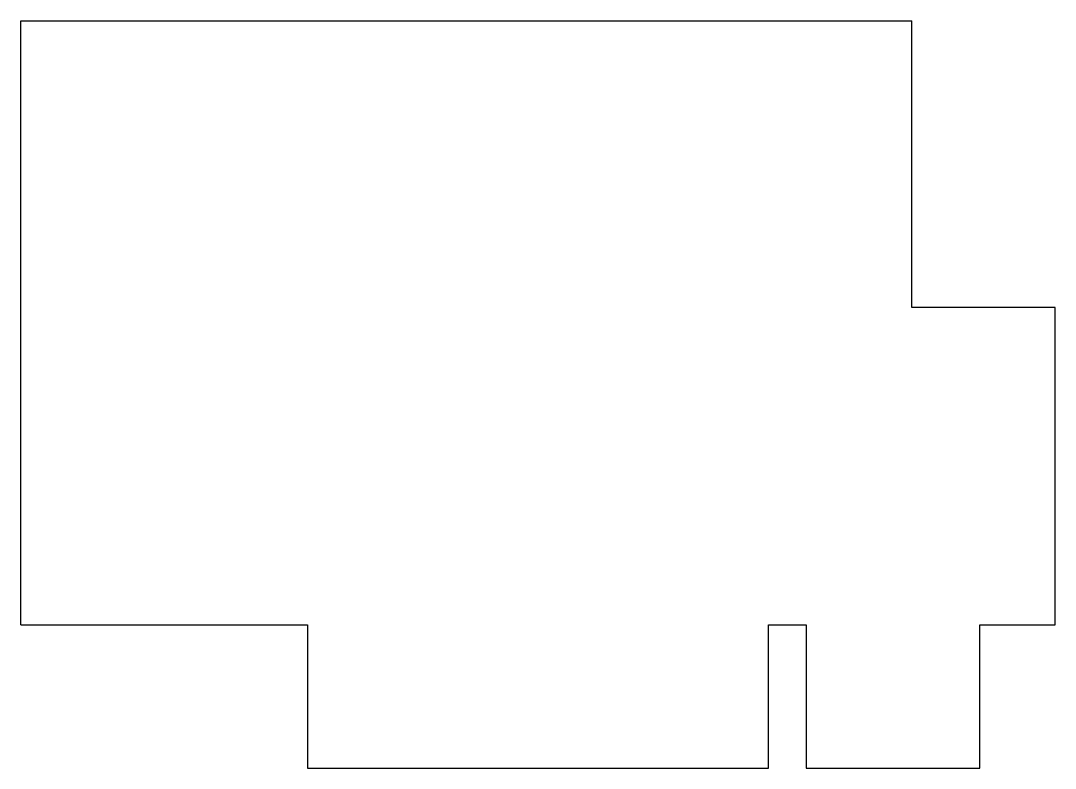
# Model space of a CAD drawing. Header units: millimetres. Extents: x -12 to 126, y -30 to 68.
import ezdxf

# ---------------------------------------------------------------- set-up
doc = ezdxf.new("R2010")
doc.units = ezdxf.units.MM

msp = doc.modelspace()

# ---------------------------------------------------------------- linework, layer by layer
for p, q in [((-11.5, -11.5), (-11.5, 68.5)), ((-11.5, 68.5), (106.5, 68.5)), ((106.5, 30.5), (106.5, 68.5)), ((125.5, 30.5), (106.5, 30.5)), ((125.5, -11.5), (125.5, 30.5)), ((-11.5, -11.5), (26.5, -11.5)), ((26.5, -11.5), (26.5, -30.5)), ((87.5, -11.5), (92.5, -11.5)), ((87.5, -30.5), (87.5, -11.5)), ((92.5, -11.5), (92.5, -30.5)), ((115.5, -11.5), (125.5, -11.5)), ((115.5, -30.5), (115.5, -11.5)), ((26.5, -30.5), (87.5, -30.5)), ((92.5, -30.5), (115.5, -30.5))]:
    msp.add_line(p, q)

doc.saveas('drawing.dxf')
